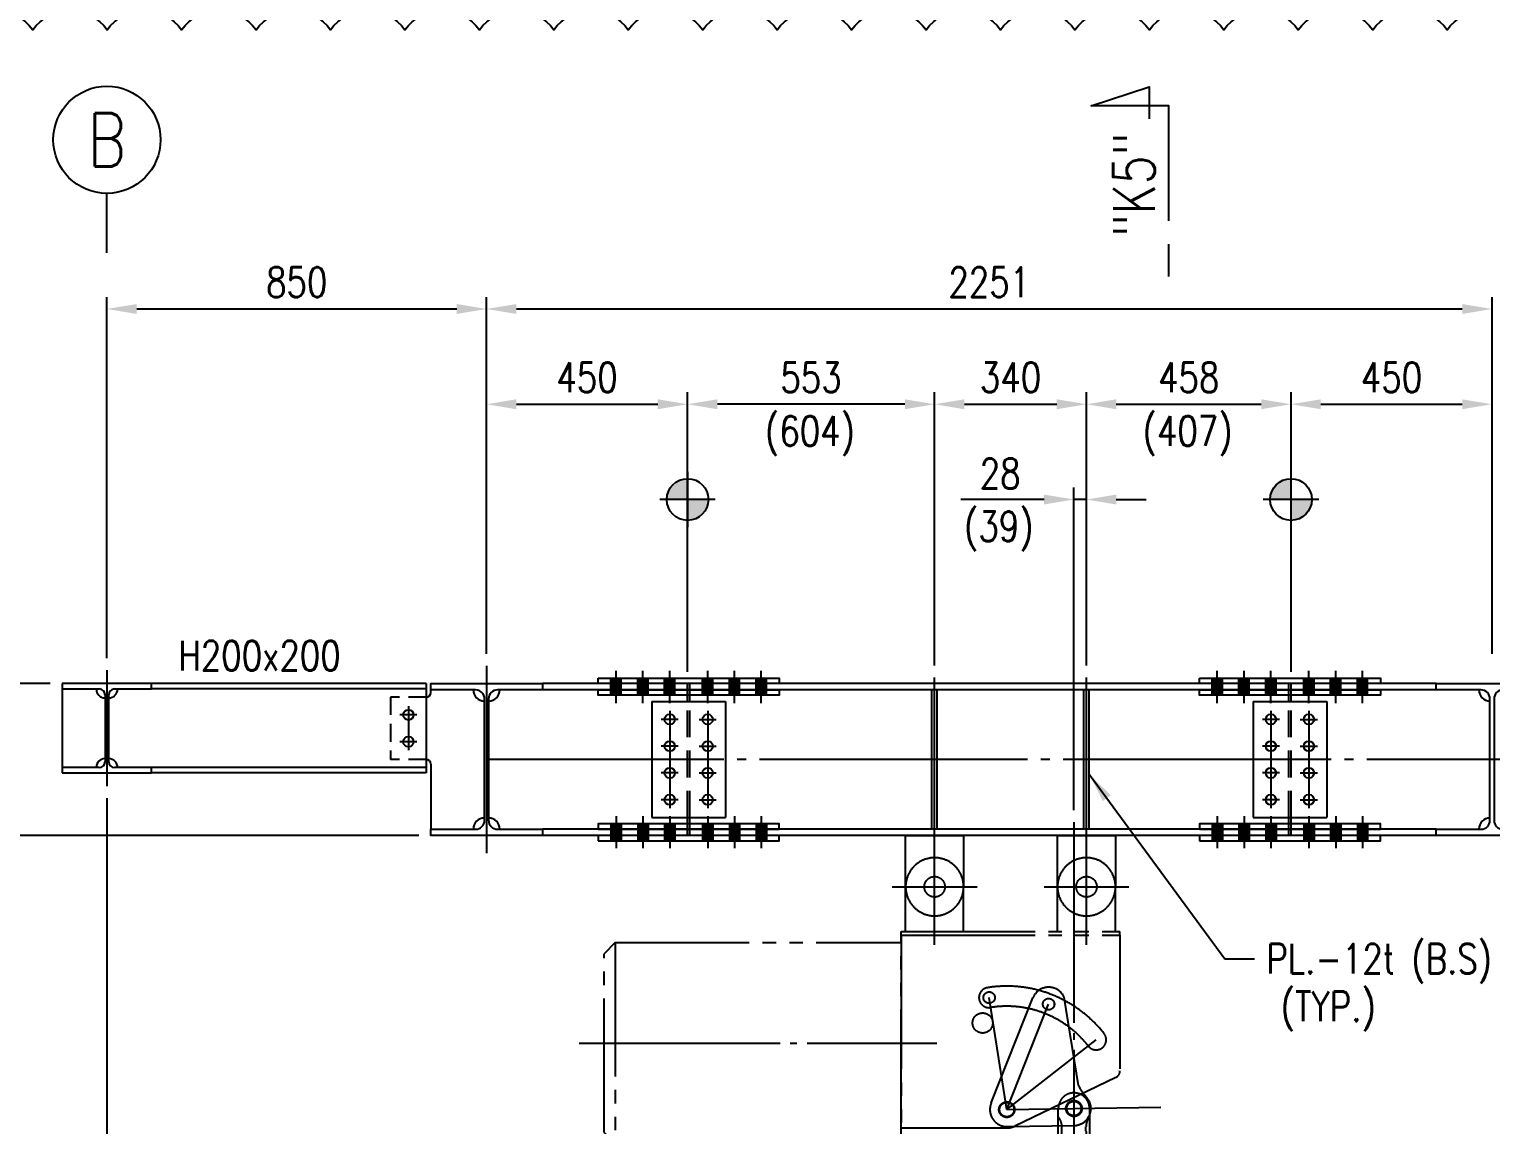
# Model space of a CAD drawing. Header units: millimetres. Extents: x 0 to 232280, y -26939 to 23794.
# Drawn here: x 58654 to 63562, y -16368 to -12688 of the extents above; entities that cross this region are included whole.
import ezdxf
from ezdxf.enums import TextEntityAlignment as Align

# ---------------------------------------------------------------- set-up
doc = ezdxf.new("R2010")
doc.units = ezdxf.units.MM
doc.header["$LTSCALE"] = 30
for name, pattern in [('HIDDEN', [9.525, 6.35, -3.175]), ('JNK-CENTER', [34, 30, -1.5, 1, -1.5]), ('JNK-HIDDEN', [3, 2, -1]), ('JNK-PHANTOM', [15, 10, -1, 1, -1, 1, -1])]:
    doc.linetypes.add(name, pattern=pattern)
for name, color, linetype in [('CEN-R', 1, 'JNK-CENTER'), ('CON-C', 4, 'Continuous'), ('CON-G', 3, 'Continuous'), ('CON-W', 7, 'Continuous'), ('CON-Y', 2, 'Continuous'), ('Dim-W', 7, 'Continuous'), ('HID-Y', 2, 'JNK-HIDDEN'), ('PHA-M', 6, 'JNK-PHANTOM'), ('rev-1', 2, 'Continuous'), ('STL-OBJT', 7, 'Continuous')]:
    doc.layers.add(name, color=color, linetype=linetype)
doc.styles.add('SIMPLEX', font='simplex.shx', dxfattribs={"width": 0.8})
doc.dimstyles.new('DIM40x1.5', dxfattribs={"dimscale": 40, "dimtxt": 2.5, "dimasz": 2.5, "dimexe": 1, "dimexo": 1, "dimgap": 1, "dimtad": 1, "dimdec": 0, "dimlfac": 0.666667, "dimdsep": 46, "dimtxsty": 'SIMPLEX', "dimcen": 2.5, "dimclrd": 7, "dimclre": 7, "dimclrt": 2, "dimadec": 0, "dimazin": 2, "dimtfac": 1, "dimtdec": 0, "dimtmove": 2, "dimatfit": 2, "dimfxl": 1, "dimtfill": 1, "dimtolj": 1, "dimtzin": 0, "dimarcsym": 1})

# ---------------------------------------------------------------- blocks, each defined once
blk = doc.blocks.new('SECMARK2')
at = {"layer": 'CON-C'}
blk.add_line((0, 0), (-2.72, 0), dxfattribs=at)
blk.add_lwpolyline([(-4.67, 0), (-14.32, 0), (-14.32, 6.51), (-15.93, 1.64), (-13.23, 1.64)], dxfattribs=at)
at = {"layer": 'CON-C', "style": 'SIMPLEX', "width": 0.8}
blk.add_attdef('TAG', (-12.98, 1.18), '', height=3.5, dxfattribs=at)
blk = doc.blocks.new('340X250 S')
at = {"layer": 'CON-W'}
h = blk.add_hatch(color=256, dxfattribs=at)
h.paths.add_polyline_path([(382948.4, -27473.5), (382948.4, -27461.5), (382936.9, -27461.5), (382936.9, -27473.5)])
h.paths.add_polyline_path([(382959.9, -27473.5), (382959.9, -27461.5), (382948.4, -27461.5), (382948.4, -27473.5)])
h.paths.add_polyline_path([(382959.9, -27473.5), (382948.4, -27473.5), (382948.4, -27487.5), (382959.9, -27487.5)])
h.paths.add_polyline_path([(382948.4, -27473.5), (382936.9, -27473.5), (382936.9, -27487.5), (382948.4, -27487.5)])
h.paths.add_polyline_path([(382948.4, -27487.5), (382936.9, -27487.5), (382936.9, -27499.5), (382948.4, -27499.5)])
h.paths.add_polyline_path([(382959.9, -27487.5), (382948.4, -27487.5), (382948.4, -27499.5), (382959.9, -27499.5)])
h = blk.add_hatch(color=256, dxfattribs=at)
h.paths.add_polyline_path([(383008.4, -27473.5), (383008.4, -27461.5), (382996.9, -27461.5), (382996.9, -27473.5)])
h.paths.add_polyline_path([(383019.9, -27473.5), (383019.9, -27461.5), (383008.4, -27461.5), (383008.4, -27473.5)])
h.paths.add_polyline_path([(383019.9, -27473.5), (383008.4, -27473.5), (383008.4, -27487.5), (383019.9, -27487.5)])
h.paths.add_polyline_path([(383008.4, -27473.5), (382996.9, -27473.5), (382996.9, -27487.5), (383008.4, -27487.5)])
h.paths.add_polyline_path([(383008.4, -27487.5), (382996.9, -27487.5), (382996.9, -27499.5), (383008.4, -27499.5)])
h.paths.add_polyline_path([(383019.9, -27487.5), (383008.4, -27487.5), (383008.4, -27499.5), (383019.9, -27499.5)])
h = blk.add_hatch(color=256, dxfattribs=at)
h.paths.add_polyline_path([(383068.4, -27473.5), (383068.4, -27461.5), (383056.9, -27461.5), (383056.9, -27473.5)])
h.paths.add_polyline_path([(383079.9, -27473.5), (383079.9, -27461.5), (383068.4, -27461.5), (383068.4, -27473.5)])
h.paths.add_polyline_path([(383079.9, -27473.5), (383068.4, -27473.5), (383068.4, -27487.5), (383079.9, -27487.5)])
h.paths.add_polyline_path([(383068.4, -27473.5), (383056.9, -27473.5), (383056.9, -27487.5), (383068.4, -27487.5)])
h.paths.add_polyline_path([(383068.4, -27487.5), (383056.9, -27487.5), (383056.9, -27499.5), (383068.4, -27499.5)])
h.paths.add_polyline_path([(383079.9, -27487.5), (383068.4, -27487.5), (383068.4, -27499.5), (383079.9, -27499.5)])
h = blk.add_hatch(color=256, dxfattribs=at)
h.paths.add_polyline_path([(383153.4, -27473.5), (383153.4, -27461.5), (383141.9, -27461.5), (383141.9, -27473.5)])
h.paths.add_polyline_path([(383164.9, -27473.5), (383164.9, -27461.5), (383153.4, -27461.5), (383153.4, -27473.5)])
h.paths.add_polyline_path([(383164.9, -27473.5), (383153.4, -27473.5), (383153.4, -27487.5), (383164.9, -27487.5)])
h.paths.add_polyline_path([(383153.4, -27473.5), (383141.9, -27473.5), (383141.9, -27487.5), (383153.4, -27487.5)])
h.paths.add_polyline_path([(383153.4, -27487.5), (383141.9, -27487.5), (383141.9, -27499.5), (383153.4, -27499.5)])
h.paths.add_polyline_path([(383164.9, -27487.5), (383153.4, -27487.5), (383153.4, -27499.5), (383164.9, -27499.5)])
h = blk.add_hatch(color=256, dxfattribs=at)
h.paths.add_polyline_path([(383213.4, -27473.5), (383213.4, -27461.5), (383201.9, -27461.5), (383201.9, -27473.5)])
h.paths.add_polyline_path([(383224.9, -27473.5), (383224.9, -27461.5), (383213.4, -27461.5), (383213.4, -27473.5)])
h.paths.add_polyline_path([(383224.9, -27473.5), (383213.4, -27473.5), (383213.4, -27487.5), (383224.9, -27487.5)])
h.paths.add_polyline_path([(383213.4, -27473.5), (383201.9, -27473.5), (383201.9, -27487.5), (383213.4, -27487.5)])
h.paths.add_polyline_path([(383213.4, -27487.5), (383201.9, -27487.5), (383201.9, -27499.5), (383213.4, -27499.5)])
h.paths.add_polyline_path([(383224.9, -27487.5), (383213.4, -27487.5), (383213.4, -27499.5), (383224.9, -27499.5)])
h = blk.add_hatch(color=256, dxfattribs=at)
h.paths.add_polyline_path([(383273.4, -27473.5), (383273.4, -27461.5), (383261.9, -27461.5), (383261.9, -27473.5)])
h.paths.add_polyline_path([(383284.9, -27473.5), (383284.9, -27461.5), (383273.4, -27461.5), (383273.4, -27473.5)])
h.paths.add_polyline_path([(383284.9, -27473.5), (383273.4, -27473.5), (383273.4, -27487.5), (383284.9, -27487.5)])
h.paths.add_polyline_path([(383273.4, -27473.5), (383261.9, -27473.5), (383261.9, -27487.5), (383273.4, -27487.5)])
h.paths.add_polyline_path([(383273.4, -27487.5), (383261.9, -27487.5), (383261.9, -27499.5), (383273.4, -27499.5)])
h.paths.add_polyline_path([(383284.9, -27487.5), (383273.4, -27487.5), (383273.4, -27499.5), (383284.9, -27499.5)])
h = blk.add_hatch(color=256, dxfattribs=at)
h.paths.add_polyline_path([(382948.4, -27813.5), (382948.4, -27825.5), (382936.9, -27825.5), (382936.9, -27813.5)])
h.paths.add_polyline_path([(382959.9, -27813.5), (382959.9, -27825.5), (382948.4, -27825.5), (382948.4, -27813.5)])
h.paths.add_polyline_path([(382959.9, -27813.5), (382948.4, -27813.5), (382948.4, -27799.5), (382959.9, -27799.5)])
h.paths.add_polyline_path([(382948.4, -27813.5), (382936.9, -27813.5), (382936.9, -27799.5), (382948.4, -27799.5)])
h.paths.add_polyline_path([(382948.4, -27799.5), (382936.9, -27799.5), (382936.9, -27787.5), (382948.4, -27787.5)])
h.paths.add_polyline_path([(382959.9, -27799.5), (382948.4, -27799.5), (382948.4, -27787.5), (382959.9, -27787.5)])
h = blk.add_hatch(color=256, dxfattribs=at)
h.paths.add_polyline_path([(383008.4, -27813.5), (383008.4, -27825.5), (382996.9, -27825.5), (382996.9, -27813.5)])
h.paths.add_polyline_path([(383019.9, -27813.5), (383019.9, -27825.5), (383008.4, -27825.5), (383008.4, -27813.5)])
h.paths.add_polyline_path([(383019.9, -27813.5), (383008.4, -27813.5), (383008.4, -27799.5), (383019.9, -27799.5)])
h.paths.add_polyline_path([(383008.4, -27813.5), (382996.9, -27813.5), (382996.9, -27799.5), (383008.4, -27799.5)])
h.paths.add_polyline_path([(383008.4, -27799.5), (382996.9, -27799.5), (382996.9, -27787.5), (383008.4, -27787.5)])
h.paths.add_polyline_path([(383019.9, -27799.5), (383008.4, -27799.5), (383008.4, -27787.5), (383019.9, -27787.5)])
h = blk.add_hatch(color=256, dxfattribs=at)
h.paths.add_polyline_path([(383068.4, -27813.5), (383068.4, -27825.5), (383056.9, -27825.5), (383056.9, -27813.5)])
h.paths.add_polyline_path([(383079.9, -27813.5), (383079.9, -27825.5), (383068.4, -27825.5), (383068.4, -27813.5)])
h.paths.add_polyline_path([(383079.9, -27813.5), (383068.4, -27813.5), (383068.4, -27799.5), (383079.9, -27799.5)])
h.paths.add_polyline_path([(383068.4, -27813.5), (383056.9, -27813.5), (383056.9, -27799.5), (383068.4, -27799.5)])
h.paths.add_polyline_path([(383068.4, -27799.5), (383056.9, -27799.5), (383056.9, -27787.5), (383068.4, -27787.5)])
h.paths.add_polyline_path([(383079.9, -27799.5), (383068.4, -27799.5), (383068.4, -27787.5), (383079.9, -27787.5)])
h = blk.add_hatch(color=256, dxfattribs=at)
h.paths.add_polyline_path([(383153.4, -27813.5), (383153.4, -27825.5), (383141.9, -27825.5), (383141.9, -27813.5)])
h.paths.add_polyline_path([(383164.9, -27813.5), (383164.9, -27825.5), (383153.4, -27825.5), (383153.4, -27813.5)])
h.paths.add_polyline_path([(383164.9, -27813.5), (383153.4, -27813.5), (383153.4, -27799.5), (383164.9, -27799.5)])
h.paths.add_polyline_path([(383153.4, -27813.5), (383141.9, -27813.5), (383141.9, -27799.5), (383153.4, -27799.5)])
h.paths.add_polyline_path([(383153.4, -27799.5), (383141.9, -27799.5), (383141.9, -27787.5), (383153.4, -27787.5)])
h.paths.add_polyline_path([(383164.9, -27799.5), (383153.4, -27799.5), (383153.4, -27787.5), (383164.9, -27787.5)])
h = blk.add_hatch(color=256, dxfattribs=at)
h.paths.add_polyline_path([(383213.4, -27813.5), (383213.4, -27825.5), (383201.9, -27825.5), (383201.9, -27813.5)])
h.paths.add_polyline_path([(383224.9, -27813.5), (383224.9, -27825.5), (383213.4, -27825.5), (383213.4, -27813.5)])
h.paths.add_polyline_path([(383224.9, -27813.5), (383213.4, -27813.5), (383213.4, -27799.5), (383224.9, -27799.5)])
h.paths.add_polyline_path([(383213.4, -27813.5), (383201.9, -27813.5), (383201.9, -27799.5), (383213.4, -27799.5)])
h.paths.add_polyline_path([(383213.4, -27799.5), (383201.9, -27799.5), (383201.9, -27787.5), (383213.4, -27787.5)])
h.paths.add_polyline_path([(383224.9, -27799.5), (383213.4, -27799.5), (383213.4, -27787.5), (383224.9, -27787.5)])
h = blk.add_hatch(color=256, dxfattribs=at)
h.paths.add_polyline_path([(383273.4, -27813.5), (383273.4, -27825.5), (383261.9, -27825.5), (383261.9, -27813.5)])
h.paths.add_polyline_path([(383284.9, -27813.5), (383284.9, -27825.5), (383273.4, -27825.5), (383273.4, -27813.5)])
h.paths.add_polyline_path([(383284.9, -27813.5), (383273.4, -27813.5), (383273.4, -27799.5), (383284.9, -27799.5)])
h.paths.add_polyline_path([(383273.4, -27813.5), (383261.9, -27813.5), (383261.9, -27799.5), (383273.4, -27799.5)])
h.paths.add_polyline_path([(383273.4, -27799.5), (383261.9, -27799.5), (383261.9, -27787.5), (383273.4, -27787.5)])
h.paths.add_polyline_path([(383284.9, -27799.5), (383273.4, -27799.5), (383273.4, -27787.5), (383284.9, -27787.5)])
at = {"layer": 'CEN-R'}
for p, q in [((382948.4, -27517), (382948.4, -27445.2)), ((383008.4, -27517), (383008.4, -27445.2)), ((383068.4, -27517), (383068.4, -27445.2)), ((383153.4, -27517), (383153.4, -27445.2)), ((383213.4, -27517), (383213.4, -27445.2)), ((383273.4, -27517), (383273.4, -27445.2)), ((383068.4, -27534.3), (383068.4, -27752.7)), ((383153.4, -27534.3), (383153.4, -27752.7)), ((383087.5, -27553.5), (383049.2, -27553.5)), ((383087.5, -27553.5), (383049.2, -27553.5)), ((383134.2, -27553.5), (383172.5, -27553.5)), ((383134.2, -27553.5), (383172.5, -27553.5)), ((383087.5, -27613.5), (383049.2, -27613.5)), ((383134.2, -27613.5), (383172.5, -27613.5)), ((383087.5, -27673.5), (383049.2, -27673.5)), ((383134.2, -27673.5), (383172.5, -27673.5)), ((383068.4, -27714.3), (383068.4, -27752.7)), ((383153.4, -27714.3), (383153.4, -27752.7)), ((383087.5, -27733.5), (383049.2, -27733.5)), ((383087.5, -27733.5), (383049.2, -27733.5)), ((383134.2, -27733.5), (383172.5, -27733.5)), ((383134.2, -27733.5), (383172.5, -27733.5)), ((382948.4, -27770), (382948.4, -27841.8)), ((383008.4, -27770), (383008.4, -27841.8)), ((383068.4, -27770), (383068.4, -27841.8)), ((383153.4, -27770), (383153.4, -27841.8)), ((383213.4, -27770), (383213.4, -27841.8)), ((383273.4, -27770), (383273.4, -27841.8))]:
    blk.add_line(p, q, dxfattribs=at)
at = {"layer": 'CON-G'}
for p, q in [((383028.4, -27513.5), (383193.4, -27513.5)), ((383028.4, -27513.5), (383028.4, -27773.5)), ((383108.4, -27513.5), (383108.4, -27499.5)), ((383113.4, -27513.5), (383113.4, -27499.5)), ((383193.4, -27513.5), (383193.4, -27773.5)), ((383028.4, -27773.5), (383193.4, -27773.5)), ((383108.4, -27787.5), (383108.4, -27773.5)), ((383113.4, -27787.5), (383113.4, -27773.5))]:
    blk.add_line(p, q, dxfattribs=at)
for points in [[(382908.4, -27461.5), (383313.4, -27461.5), (383313.4, -27473.5), (382908.4, -27473.5)], [(382908.4, -27487.5), (383313.4, -27487.5), (383313.4, -27499.5), (382908.4, -27499.5)], [(382908.4, -27799.5), (383313.4, -27799.5), (383313.4, -27787.5), (382908.4, -27787.5)], [(382908.4, -27825.5), (383313.4, -27825.5), (383313.4, -27813.5), (382908.4, -27813.5)]]:
    blk.add_lwpolyline(points, close=True, dxfattribs=at)
for centre in [(383068.4, -27553.5), (383153.4, -27553.5), (383068.4, -27613.5), (383153.4, -27613.5), (383068.4, -27673.5), (383153.4, -27673.5), (383068.4, -27733.5), (383153.4, -27733.5)]:
    blk.add_circle(centre, 11.5, dxfattribs=at)
at = {"layer": 'HID-Y'}
for p, q in [((382936.9, -27499.5), (382936.9, -27461.5)), ((382959.9, -27499.5), (382959.9, -27461.5)), ((382996.9, -27499.5), (382996.9, -27461.5)), ((383019.9, -27499.5), (383019.9, -27461.5)), ((383056.9, -27499.5), (383056.9, -27461.5)), ((383079.9, -27499.5), (383079.9, -27461.5)), ((383108.4, -27499.5), (383108.4, -27473.5)), ((383113.4, -27499.5), (383113.4, -27473.5)), ((383141.9, -27499.5), (383141.9, -27461.5)), ((383164.9, -27499.5), (383164.9, -27461.5)), ((383201.9, -27499.5), (383201.9, -27461.5)), ((383224.9, -27499.5), (383224.9, -27461.5)), ((383261.9, -27499.5), (383261.9, -27461.5)), ((383284.9, -27499.5), (383284.9, -27461.5)), ((383108.4, -27773.5), (383108.4, -27513.5)), ((383113.4, -27773.5), (383113.4, -27513.5)), ((382936.9, -27787.5), (382936.9, -27825.5)), ((382959.9, -27787.5), (382959.9, -27825.5)), ((382996.9, -27787.5), (382996.9, -27825.5)), ((383019.9, -27787.5), (383019.9, -27825.5)), ((383056.9, -27787.5), (383056.9, -27825.5)), ((383079.9, -27787.5), (383079.9, -27825.5)), ((383108.4, -27813.5), (383108.4, -27787.5)), ((383113.4, -27813.5), (383113.4, -27787.5)), ((383141.9, -27787.5), (383141.9, -27825.5)), ((383164.9, -27787.5), (383164.9, -27825.5)), ((383201.9, -27787.5), (383201.9, -27825.5)), ((383224.9, -27787.5), (383224.9, -27825.5)), ((383261.9, -27787.5), (383261.9, -27825.5)), ((383284.9, -27787.5), (383284.9, -27825.5))]:
    blk.add_line(p, q, dxfattribs=at)
blk = doc.blocks.new('A$C111314A5')
at = {"layer": 'CEN-R'}
blk.add_line((100, 260), (100, 0), dxfattribs=at)
at = {"layer": 'CON-G'}
for p, q in [((200, 230), (0, 230)), ((0, 230), (0, 218)), ((200, 218), (200, 230)), ((0, 218), (83, 218)), ((96, 205), (96, 55)), ((104, 55), (104, 205)), ((117, 218), (200, 218)), ((83, 42), (0, 42)), ((0, 42), (0, 30)), ((200, 42), (117, 42)), ((200, 30), (200, 42)), ((0, 30), (200, 30))]:
    blk.add_line(p, q, dxfattribs=at)
for centre, start, end in [((83, 205), 0, 90), ((117, 205), 90, 180), ((83, 55), 270, 0), ((117, 55), 180, 270)]:
    blk.add_arc(centre, 13, start, end, dxfattribs=at)
blk = doc.blocks.new('*D2791')
at = {"layer": 'DEFPOINTS', "color": 0, "transparency": 16777216}
for p in [(58914.6, -15230.9), (62094.6, -17918), (62094.6, -17932.8)]:
    blk.add_point(p, dxfattribs=at)
at = {"layer": 'Dim-W', "color": 7, "lineweight": -2, "transparency": 16777216}
for p, q in [((58914.6, -15270.9), (58914.6, -17958)), ((62094.6, -17892.8), (62094.6, -17878)), ((59014.6, -17918), (61994.6, -17918))]:
    blk.add_line(p, q, dxfattribs=at)
at = {"layer": 'Dim-W', "color": 7, "transparency": 16777216}
for points in [[(59014.6, -17901.3), (59014.6, -17934.7), (58914.6, -17918)], [(61994.6, -17901.3), (61994.6, -17934.7), (62094.6, -17918)]]:
    blk.add_solid(points, dxfattribs=at)
at = {"layer": 'Dim-W', "color": 2, "transparency": 16777216, "insert": (60504.6, -17828), "char_height": 100, "attachment_point": 5, "style": 'SIMPLEX', "bg_fill": 3, "box_fill_scale": 1.1, "bg_fill_color": 256, "bg_fill_true_color": 13158600, "bg_fill_transparency": 0}
blk.add_mtext('\\A1;2120', dxfattribs=at)
blk = doc.blocks.new('*D2792')
at = {"layer": 'DEFPOINTS', "color": 0, "transparency": 16777216}
for p in [(65066.1, -15545.9), (62094.6, -17918), (65066.1, -17918)]:
    blk.add_point(p, dxfattribs=at)
at = {"layer": 'Dim-W', "color": 7, "lineweight": -2, "transparency": 16777216}
for p, q in [((65066.1, -15585.9), (65066.1, -17958)), ((62194.6, -17918), (64966.1, -17918))]:
    blk.add_line(p, q, dxfattribs=at)
at = {"layer": 'Dim-W', "color": 7, "transparency": 16777216}
for points in [[(62194.6, -17901.3), (62194.6, -17934.7), (62094.6, -17918)], [(64966.1, -17901.3), (64966.1, -17934.7), (65066.1, -17918)]]:
    blk.add_solid(points, dxfattribs=at)
at = {"layer": 'Dim-W', "color": 2, "transparency": 16777216, "insert": (63580.3, -17828), "char_height": 100, "attachment_point": 5, "style": 'SIMPLEX', "bg_fill": 3, "box_fill_scale": 1.1, "bg_fill_color": 256, "bg_fill_true_color": 13158600, "bg_fill_transparency": 0}
blk.add_mtext('\\A1;1981', dxfattribs=at)
blk = doc.blocks.new('*D2795')
at = {"layer": 'DEFPOINTS', "color": 0, "transparency": 16777216}
for p in [(60864.6, -13947.5), (60189.6, -14825.9), (60864.6, -14885.9)]:
    blk.add_point(p, dxfattribs=at)
at = {"layer": 'Dim-W', "color": 7, "lineweight": -2, "transparency": 16777216}
for p, q in [((60189.6, -14785.9), (60189.6, -13907.5)), ((60864.6, -14845.9), (60864.6, -13907.5)), ((60289.6, -13947.5), (60764.6, -13947.5))]:
    blk.add_line(p, q, dxfattribs=at)
at = {"layer": 'Dim-W', "color": 7, "transparency": 16777216}
for points in [[(60289.6, -13930.9), (60289.6, -13964.2), (60189.6, -13947.5)], [(60764.6, -13930.9), (60764.6, -13964.2), (60864.6, -13947.5)]]:
    blk.add_solid(points, dxfattribs=at)
at = {"layer": 'Dim-W', "color": 2, "transparency": 16777216, "insert": (60527.1, -13857.5), "char_height": 100, "attachment_point": 5, "style": 'SIMPLEX', "bg_fill": 3, "box_fill_scale": 1.1, "bg_fill_color": 256, "bg_fill_true_color": 13158600, "bg_fill_transparency": 0}
blk.add_mtext('\\A1;450', dxfattribs=at)
blk = doc.blocks.new('*D2796')
at = {"layer": 'DEFPOINTS', "color": 0, "transparency": 16777216}
for p in [(62891.1, -13947.5), (63566.1, -13947.5), (63566.1, -14825.9)]:
    blk.add_point(p, dxfattribs=at)
at = {"layer": 'Dim-W', "color": 7, "lineweight": -2, "transparency": 16777216}
for p, q in [((63566.1, -14785.9), (63566.1, -13907.5)), ((62991.1, -13947.5), (63466.1, -13947.5))]:
    blk.add_line(p, q, dxfattribs=at)
at = {"layer": 'Dim-W', "color": 7, "transparency": 16777216}
for points in [[(62991.1, -13930.9), (62991.1, -13964.2), (62891.1, -13947.5)], [(63466.1, -13930.9), (63466.1, -13964.2), (63566.1, -13947.5)]]:
    blk.add_solid(points, dxfattribs=at)
at = {"layer": 'Dim-W', "color": 2, "transparency": 16777216, "insert": (63228.6, -13857.5), "char_height": 100, "attachment_point": 5, "style": 'SIMPLEX', "bg_fill": 3, "box_fill_scale": 1.1, "bg_fill_color": 256, "bg_fill_true_color": 13158600, "bg_fill_transparency": 0}
blk.add_mtext('\\A1;450', dxfattribs=at)
blk = doc.blocks.new('*D2798')
at = {"layer": 'DEFPOINTS', "color": 0, "transparency": 16777216}
for p in [(63566.1, -13627.5), (60189.6, -14825.9), (63566.1, -14825.9)]:
    blk.add_point(p, dxfattribs=at)
at = {"layer": 'Dim-W', "color": 7, "lineweight": -2, "transparency": 16777216}
for p, q in [((60189.6, -14785.9), (60189.6, -13587.5)), ((63566.1, -14785.9), (63566.1, -13587.5)), ((60289.6, -13627.5), (63466.1, -13627.5))]:
    blk.add_line(p, q, dxfattribs=at)
at = {"layer": 'Dim-W', "color": 7, "transparency": 16777216}
for points in [[(60289.6, -13610.9), (60289.6, -13644.2), (60189.6, -13627.5)], [(63466.1, -13610.9), (63466.1, -13644.2), (63566.1, -13627.5)]]:
    blk.add_solid(points, dxfattribs=at)
at = {"layer": 'Dim-W', "color": 2, "transparency": 16777216, "insert": (61877.8, -13537.5), "char_height": 100, "attachment_point": 5, "style": 'SIMPLEX', "bg_fill": 3, "box_fill_scale": 1.1, "bg_fill_color": 256, "bg_fill_true_color": 13158600, "bg_fill_transparency": 0}
blk.add_mtext('\\A1;2251', dxfattribs=at)
blk = doc.blocks.new('*D2803')
at = {"layer": 'DEFPOINTS', "color": 0, "transparency": 16777216}
for p in [(60189.6, -13627.5), (58914.6, -14840.9), (60189.6, -14825.9)]:
    blk.add_point(p, dxfattribs=at)
at = {"layer": 'Dim-W', "color": 7, "lineweight": -2, "transparency": 16777216}
for p, q in [((58914.6, -14800.9), (58914.6, -13587.5)), ((60189.6, -14785.9), (60189.6, -13587.5)), ((59014.6, -13627.5), (60089.6, -13627.5))]:
    blk.add_line(p, q, dxfattribs=at)
at = {"layer": 'Dim-W', "color": 7, "transparency": 16777216}
for points in [[(59014.6, -13610.9), (59014.6, -13644.2), (58914.6, -13627.5)], [(60089.6, -13610.9), (60089.6, -13644.2), (60189.6, -13627.5)]]:
    blk.add_solid(points, dxfattribs=at)
at = {"layer": 'Dim-W', "color": 2, "transparency": 16777216, "insert": (59552.1, -13537.5), "char_height": 100, "attachment_point": 5, "style": 'SIMPLEX', "bg_fill": 3, "box_fill_scale": 1.1, "bg_fill_color": 256, "bg_fill_true_color": 13158600, "bg_fill_transparency": 0}
blk.add_mtext('\\A1;850', dxfattribs=at)
blk = doc.blocks.new('col-line')
at = {"layer": 'CON-Y'}
blk.add_line((0, 3), (0, 8), dxfattribs=at)
blk.add_circle((0, 12.5), 4.5, dxfattribs=at)
at = {"layer": 'CON-C', "style": 'SIMPLEX', "width": 0.8}
blk.add_attdef('1', text='', height=4.5, dxfattribs=at).set_placement((0, 12.5), align=Align.MIDDLE_CENTER)
blk = doc.blocks.new('FS-MARK')
h = blk.add_hatch(color=256)
edge = h.paths.add_edge_path()
edge.add_arc((0, 0), 1.75, 90, 180)
edge.add_line((-1.75, 0), (0, 0))
edge.add_line((0, 0), (0, 1.75))
h = blk.add_hatch(color=256)
edge = h.paths.add_edge_path()
edge.add_line((0, 0), (0, -1.75))
edge.add_arc((0, 0), 1.75, 270, 360)
edge.add_line((1.75, 0), (0, 0))
for p, q in [((0, 2.33), (0, -2.33)), ((2.33, 0), (-2.33, 0))]:
    blk.add_line(p, q)
blk.add_circle((0, 0), 1.75)
at = {"layer": 'CON-Y', "style": 'SIMPLEX', "width": 0.8}
blk.add_attdef('F.S.', (3.19, 1), '', height=2.5, dxfattribs=at)
blk = doc.blocks.new('*D2805')
at = {"layer": 'DEFPOINTS', "color": 0, "transparency": 16777216}
for p in [(58764.6, -14885.9), (58377, -15395.9), (60002.1, -15395.9)]:
    blk.add_point(p, dxfattribs=at)
at = {"layer": 'Dim-W', "color": 7, "lineweight": -2, "transparency": 16777216}
for p, q in [((58724.6, -14885.9), (58337, -14885.9)), ((58377, -14985.9), (58377, -15295.9)), ((59962.1, -15395.9), (58337, -15395.9))]:
    blk.add_line(p, q, dxfattribs=at)
at = {"layer": 'Dim-W', "color": 7, "transparency": 16777216}
for points in [[(58360.4, -14985.9), (58393.7, -14985.9), (58377, -14885.9)], [(58360.4, -15295.9), (58393.7, -15295.9), (58377, -15395.9)]]:
    blk.add_solid(points, dxfattribs=at)
at = {"layer": 'Dim-W', "color": 2, "transparency": 16777216, "insert": (58287, -15140.9), "char_height": 100, "attachment_point": 5, "rotation": 90, "style": 'SIMPLEX', "bg_fill": 3, "box_fill_scale": 1.1, "bg_fill_color": 256, "bg_fill_true_color": 13158600, "bg_fill_transparency": 0}
blk.add_mtext('\\A1;340', dxfattribs=at)
blk = doc.blocks.new('A$C2E17762D')
at = {"layer": 'CEN-R'}
for p, q in [((795.7, 962.6), (795.7, 1237.6)), ((1135.7, 962.6), (1135.7, 1237.6)), ((700.7, 1092.6), (890.7, 1092.6)), ((1040.7, 1092.6), (1230.7, 1092.6)), ((957.4, 593.7), (917.9, 844.5)), ((957.6, 593.7), (1051, 829.8)), ((957.4, 593.6), (1157.7, 749.6)), ((957.4, 593.6), (1302.5, 599.3))]:
    blk.add_line(p, q, dxfattribs=at)
at = {"layer": 'CEN-R', "ltscale": 0.5}
for p, q in [((1107.6, 1237.6), (1107.6, 0)), ((0, 742.1), (800.3, 742.1))]:
    blk.add_line(p, q, dxfattribs=at)
at = {"layer": 'PHA-M'}
for p, q in [((730.7, 992.6), (730.7, 1092.6)), ((860.7, 992.6), (860.7, 1092.6)), ((1070.7, 992.6), (1070.7, 1092.6)), ((1200.7, 992.6), (1200.7, 1092.6)), ((720.7, 992.6), (1210.7, 992.6)), ((720.7, 984.6), (720.7, 992.6)), ((720.7, 984.6), (720.7, 992.6)), ((720.7, 517.6), (720.7, 991.6)), ((720.7, 984.6), (1210.7, 984.6)), ((720.7, 984.6), (1210.7, 984.6)), ((720.7, 984.6), (720.7, 552.6)), ((720.7, 979.6), (720.7, 982.6)), ((1210.7, 984.6), (1210.7, 992.6)), ((1210.7, 984.6), (1210.7, 680.3)), ((80.7, 967.6), (55.7, 942.6)), ((80.7, 967.6), (720.7, 967.6)), ((80.7, 967.6), (80.7, 517.6)), ((55.7, 542.6), (55.7, 942.6)), ((720.7, 897.2), (720.7, 888.7)), ((922.5, 608.6), (1015.6, 843.7)), ((1117.8, 647.9), (1085.6, 845.2)), ((1201.7, 665.9), (975, 556.6)), ((1072.6, 382.8), (1072.6, 596.1)), ((1142.6, 596.1), (1142.6, 382.8)), ((958, 555.6), (1108.2, 558.1)), ((55.7, 542.6), (80.7, 517.6)), ((720.7, 552.6), (957.2, 552.6)), ((1080.6, 545.3), (1080.6, 554.8)), ((1134.6, 545.3), (1134.6, 554.8)), ((80.7, 517.6), (720.7, 517.6)), ((1072.6, 510.4), (1101.2, 510.4)), ((1102.8, 508.8), (1102.8, 328.1)), ((1112.3, 508.8), (1112.3, 328.1)), ((1113.9, 510.4), (1142.6, 510.4)), ((1044.1, 385.1), (1044.1, 401.1)), ((1171.1, 401.1), (1044.1, 401.1)), ((1062.1, 385.1), (1062.1, 401.1)), ((1152.1, 414.1), (1063, 414.1)), ((1063, 414.1), (1063, 401.1)), ((1063, 401.1), (1063, 385.1)), ((1068.5, 414.1), (1068.5, 294.1)), ((1107.6, 379.4), (1107.6, 407.9)), ((1146.6, 414.1), (1146.6, 294.1)), ((1152.1, 414.1), (1152.1, 401.1)), ((1152.1, 401.1), (1152.1, 385.1)), ((1153.1, 385.1), (1153.1, 401.1)), ((1171.1, 385.1), (1171.1, 401.1)), ((1031.4, 382.1), (1031.4, 372.4)), ((1034.4, 385.1), (1051, 385.1)), ((1034.4, 369.4), (1037.7, 369.4)), ((1102.8, 369.4), (1037.7, 369.4)), ((1171.1, 385.1), (1044.1, 385.1)), ((1044.1, 363), (1044.1, 343.9)), ((1102.8, 379.6), (1051, 385.1)), ((1059.6, 384.2), (1053.7, 328.1)), ((1063, 385.1), (1063, 302.1)), ((1112.3, 379.6), (1164.1, 385.1)), ((1177.4, 369.4), (1112.3, 369.4)), ((1152.1, 385.1), (1152.1, 302.1)), ((1155.5, 384.2), (1161.4, 328.1)), ((1155.5, 384.2), (1155.5, 381.6)), ((1164.1, 385.1), (1180.8, 385.1)), ((1171.1, 363), (1171.1, 343.9)), ((1177.4, 369.4), (1180.8, 369.4)), ((1183.8, 372.4), (1183.8, 382.1)), ((1031.4, 334.6), (1031.4, 331.1)), ((1034.4, 337.6), (1037.7, 337.6)), ((1034.4, 328.1), (1180.8, 328.1)), ((1037.7, 337.6), (1102.8, 337.6)), ((1112.3, 337.6), (1177.4, 337.6)), ((1177.4, 337.6), (1180.8, 337.6)), ((1183.8, 331.1), (1183.8, 334.6)), ((1152.1, 302.1), (1063, 302.1)), ((1067.6, 294.1), (1063, 302.1)), ((1063.6, 301.1), (1107.6, 301.1)), ((1064.1, 300.2), (1107.6, 300.2)), ((1064.7, 299.2), (1107.6, 299.2)), ((1065.3, 298.2), (1107.6, 298.2)), ((1065.9, 297.2), (1107.6, 297.2)), ((1066.5, 296), (1107.6, 296)), ((1067.2, 294.8), (1107.6, 294.8)), ((1123.6, 312.1), (1091.6, 312.1)), ((1151.6, 301.1), (1107.6, 301.1)), ((1151, 300.2), (1107.6, 300.2)), ((1150.4, 299.2), (1107.6, 299.2)), ((1149.9, 298.2), (1107.6, 298.2)), ((1149.3, 297.2), (1107.6, 297.2)), ((1148.6, 296), (1107.6, 296)), ((1147.9, 294.8), (1107.6, 294.8)), ((1147.5, 294.1), (1152.1, 302.1)), ((1155.1, 294.1), (1060.1, 294.1)), ((1060.1, 294.1), (1060.1, 259.6)), ((1147.5, 294.1), (1067.6, 294.1)), ((1083.6, 294.1), (1083.6, 259.6)), ((1089.5, 294.1), (1089.5, 249.1)), ((1125.6, 294.1), (1125.6, 249.1)), ((1131.5, 294.1), (1131.5, 259.6)), ((1155.1, 294.1), (1155.1, 259.6)), ((1143.3, 249.1), (1071.8, 249.1)), ((1089.7, 33.2), (1089.7, 249.1)), ((1125.8, 33.2), (1125.8, 249.1))]:
    blk.add_line(p, q, dxfattribs=at)
for points in [[(730.7, 1092.6), (730.7, 1207.6), (860.7, 1207.6), (860.7, 1092.6)], [(1070.7, 1092.6), (1070.7, 1207.6), (1200.7, 1207.6), (1200.7, 1092.6)]]:
    blk.add_lwpolyline(points, dxfattribs=at)
blk.add_lwpolyline([(1089.7, 33.2, 0.44), (1107.8, 33.2, -0.44), (1125.8, 33.2, -0.44), (1107.8, 33.2)], format="xyb", dxfattribs=at)
blk.add_lwpolyline([(1123.9, 33.2, 0.31383), (1107.8, 33.2, 0.31383)], format="xyb", close=True, dxfattribs=at)
for centre, radius in [((795.7, 1092.6), 23), ((795.7, 1092.6), 23), ((1135.7, 1092.6), 23), ((1135.7, 1092.6), 23), ((917.7, 844.4), 12.8), ((917.9, 844.5), 12.8), ((1050.8, 829.8), 12.8), ((1051, 829.8), 12.8), ((903.2, 787.6), 22.5), ((957.2, 593.6), 17.5), ((957.2, 593.6), 17.5), ((957.4, 593.7), 17.5), ((957.4, 593.7), 17.5), ((957.2, 593.6), 16.2), ((957.4, 593.7), 16.2), ((1107.6, 596.1), 18), ((1107.6, 596.1), 16), ((1107.6, 312.1), 6)]:
    blk.add_circle(centre, radius, dxfattribs=at)
for centre, radius, start, end in [((795.7, 1092.6), 65, 0, 180), ((1135.7, 1092.6), 65, 0, 180), ((917.5, 844.4), 22.5, 99, 279), ((917.5, 844.4), 22.5, 99, 279), ((957.2, 593.6), 276.5, 38, 99), ((957.2, 593.6), 276.5, 38, 99), ((1051, 829.7), 38, 23.6642, 158.3917), ((957.2, 593.6), 231.5, 38, 99), ((957.2, 593.6), 231.5, 38, 99), ((1157.4, 749.9), 22.5, 218, 38), ((1157.4, 749.9), 22.5, 218, 38), ((1194.7, 680.3), 16, 295.734, 0), ((1107.6, 596.1), 35, 0, 180), ((1107.6, 596.1), 38, 270.9474, 45.0428), ((1188.1, 676.8), 76, 202.3207, 225.0428), ((957.4, 593.6), 38, 156.6993, 270.9474), ((957.2, 593.6), 41, 270, 295.734), ((1044.1, 554.8), 36.5, 0, 38.6641), ((1171.1, 554.8), 36.5, 141.3359, 180), ((1044.1, 545.3), 36.5, 321.3359, 0), ((1171.1, 545.3), 36.5, 180, 218.6641), ((1101.2, 508.8), 1.6, 0, 90), ((1113.9, 508.8), 1.6, 90, 180), ((1034.4, 382.1), 3, 90, 180), ((1034.4, 372.4), 3, 180, 270), ((1037.7, 363), 6.35, 0, 90), ((1177.4, 363), 6.35, 90, 180), ((1180.8, 382.1), 3, 0, 90), ((1180.8, 372.4), 3, 270, 0), ((1034.4, 334.6), 3, 90, 180), ((1034.4, 331.1), 3, 180, 270), ((1037.7, 343.9), 6.35, 270, 0), ((1177.4, 343.9), 6.35, 180, 270), ((1180.8, 334.6), 3, 0, 90), ((1180.8, 331.1), 3, 270, 0), ((1074.5, 293.3), 14.4, 142.5935, 176.9236), ((1074.5, 293.3), 13.4, 144.3781, 176.6945), ((1074.5, 293.3), 12.4, 146.4816, 176.4286), ((1074.5, 293.3), 11.4, 149.0031, 176.1161), ((1074.5, 293.3), 10.4, 152.0908, 175.7436), ((1074.5, 293.3), 9.45, 155.9792, 175.292), ((1074.5, 293.3), 8.45, 161.0741, 174.7331), ((1074.5, 293.3), 7.45, 168.1812, 174.0233), ((1140.6, 293.3), 7.45, 5.9767, 11.8188), ((1140.6, 293.3), 8.45, 5.2669, 18.9259), ((1140.6, 293.3), 9.45, 4.708, 24.0208), ((1140.6, 293.3), 10.4, 4.2564, 27.9092), ((1140.6, 293.3), 11.4, 3.8839, 30.9969), ((1140.6, 293.3), 12.4, 3.5714, 33.5184), ((1140.6, 293.3), 13.4, 3.3055, 35.6219), ((1140.6, 293.3), 14.4, 3.0764, 37.4065), ((1071.8, 260.9), 11.8, 186.172, 353.828), ((1107.6, 281.6), 32.5, 222.4943, 317.5057), ((1143.3, 260.9), 11.8, 186.172, 353.828)]:
    blk.add_arc(centre, radius, start, end, dxfattribs=at)
at = {"layer": 'PHA-M', "linetype": 'HIDDEN', "ltscale": 3}
for centre in [(795.7, 1092.6), (1135.7, 1092.6)]:
    blk.add_arc(centre, 65, 180, 0, dxfattribs=at)
blk = doc.blocks.new('A$C33F5363B')
at = {"layer": 'CEN-R'}
blk.add_line((6, 0), (6, 360.3), dxfattribs=at)
at = {"layer": 'CON-G'}
for p, q in [((0, 20.5), (0, 332.5)), ((12, 20.5), (12, 332.5))]:
    blk.add_line(p, q, dxfattribs=at)
blk = doc.blocks.new('*D2755')
at = {"layer": 'DEFPOINTS', "color": 0, "transparency": 16777216}
for p in [(62204.3, -13947.5), (61694.3, -14865.1), (62204.3, -14865.1)]:
    blk.add_point(p, dxfattribs=at)
at = {"layer": 'Dim-W', "color": 7, "lineweight": -2, "transparency": 16777216}
for p, q in [((61694.3, -14825.1), (61694.3, -13907.5)), ((62204.3, -14825.1), (62204.3, -13907.5)), ((61794.3, -13947.5), (62104.3, -13947.5))]:
    blk.add_line(p, q, dxfattribs=at)
at = {"layer": 'Dim-W', "color": 7, "transparency": 16777216}
for points in [[(61794.3, -13930.9), (61794.3, -13964.2), (61694.3, -13947.5)], [(62104.3, -13930.9), (62104.3, -13964.2), (62204.3, -13947.5)]]:
    blk.add_solid(points, dxfattribs=at)
at = {"layer": 'Dim-W', "color": 2, "transparency": 16777216, "insert": (61949.3, -13857.5), "char_height": 100, "attachment_point": 5, "style": 'SIMPLEX', "bg_fill": 3, "box_fill_scale": 1.1, "bg_fill_color": 256, "bg_fill_true_color": 13158600, "bg_fill_transparency": 0}
blk.add_mtext('\\A1;340', dxfattribs=at)
blk = doc.blocks.new('*D2756')
at = {"layer": 'DEFPOINTS', "color": 0, "transparency": 16777216}
for p in [(60864.6, -13947.5), (60864.6, -13947.5), (61694.3, -13947.5)]:
    blk.add_point(p, dxfattribs=at)
at = {"layer": 'Dim-W', "color": 7, "lineweight": -2, "transparency": 16777216}
blk.add_line((61594.3, -13947.5), (60964.6, -13947.5), dxfattribs=at)
at = {"layer": 'Dim-W', "color": 7, "transparency": 16777216}
for points in [[(60964.6, -13930.9), (60964.6, -13964.2), (60864.6, -13947.5)], [(61594.3, -13930.9), (61594.3, -13964.2), (61694.3, -13947.5)]]:
    blk.add_solid(points, dxfattribs=at)
at = {"layer": 'Dim-W', "color": 2, "transparency": 16777216, "insert": (61279.4, -13857.5), "char_height": 100, "attachment_point": 5, "style": 'SIMPLEX', "bg_fill": 3, "box_fill_scale": 1.1, "bg_fill_color": 256, "bg_fill_true_color": 13158600, "bg_fill_transparency": 0}
blk.add_mtext('\\A1;553', dxfattribs=at)
blk = doc.blocks.new('*D2757')
at = {"layer": 'DEFPOINTS', "color": 0, "transparency": 16777216}
for p in [(62204.3, -13947.5), (62891.1, -13947.5), (62891.1, -14885.9)]:
    blk.add_point(p, dxfattribs=at)
at = {"layer": 'Dim-W', "color": 7, "lineweight": -2, "transparency": 16777216}
for p, q in [((62891.1, -14845.9), (62891.1, -13907.5)), ((62304.3, -13947.5), (62791.1, -13947.5))]:
    blk.add_line(p, q, dxfattribs=at)
at = {"layer": 'Dim-W', "color": 7, "transparency": 16777216}
for points in [[(62304.3, -13930.9), (62304.3, -13964.2), (62204.3, -13947.5)], [(62791.1, -13930.9), (62791.1, -13964.2), (62891.1, -13947.5)]]:
    blk.add_solid(points, dxfattribs=at)
at = {"layer": 'Dim-W', "color": 2, "transparency": 16777216, "insert": (62547.7, -13857.5), "char_height": 100, "attachment_point": 5, "style": 'SIMPLEX', "bg_fill": 3, "box_fill_scale": 1.1, "bg_fill_color": 256, "bg_fill_true_color": 13158600, "bg_fill_transparency": 0}
blk.add_mtext('\\A1;458', dxfattribs=at)
blk = doc.blocks.new('*D2761')
at = {"layer": 'DEFPOINTS', "color": 0, "transparency": 16777216}
for p in [(62162.1, -14267.5), (62204.3, -14865.1), (62162.1, -15350.9)]:
    blk.add_point(p, dxfattribs=at)
at = {"layer": 'Dim-W', "color": 7, "lineweight": -2, "transparency": 16777216}
for p, q in [((62162.1, -15310.9), (62162.1, -14227.5)), ((62204.3, -14825.1), (62204.3, -14227.5)), ((62062.1, -14267.5), (61962.1, -14267.5)), ((62204.3, -14267.5), (62162.1, -14267.5)), ((62304.3, -14267.5), (62404.3, -14267.5))]:
    blk.add_line(p, q, dxfattribs=at)
at = {"layer": 'Dim-W', "color": 7, "transparency": 16777216}
for points in [[(62062.1, -14250.9), (62062.1, -14284.2), (62162.1, -14267.5)], [(62304.3, -14250.9), (62304.3, -14284.2), (62204.3, -14267.5)]]:
    blk.add_solid(points, dxfattribs=at)
at = {"layer": 'Dim-W', "color": 2, "transparency": 16777216, "insert": (61914.3, -14180.3), "char_height": 100, "attachment_point": 5, "style": 'SIMPLEX', "bg_fill": 3, "box_fill_scale": 1.1, "bg_fill_color": 256, "bg_fill_true_color": 13158600, "bg_fill_transparency": 0}
blk.add_mtext('\\A1;28', dxfattribs=at)

msp = doc.modelspace()

# ---------------------------------------------------------------- linework, layer by layer
at = {"layer": 'CEN-R'}
for p, q in [((60189.58, -14825.95), (60189.58, -15455.95)), ((59927.08, -14962.2), (59927.08, -15109.7)), ((59955.83, -14990.95), (59898.33, -14990.95)), ((59955.83, -15080.95), (59898.33, -15080.95)), ((65066.08, -15140.95), (60189.58, -15140.95))]:
    msp.add_line(p, q, dxfattribs=at)
at = {"layer": 'CON-G'}
for p, q in [((58764.58, -14903.95), (58764.58, -15167.95)), ((59987.08, -14885.95), (59064.58, -14885.95)), ((59987.08, -14903.95), (59064.58, -14903.95)), ((59987.08, -14885.95), (59987.08, -15185.95)), ((60002.08, -14915.95), (60002.08, -14906.95)), ((63378.58, -14885.95), (60377.08, -14885.95)), ((63378.58, -14906.95), (60377.08, -14906.95)), ((60002.08, -15155.95), (60002.08, -15167.95)), ((59987.08, -15167.95), (59064.58, -15167.95)), ((59987.08, -15185.95), (59064.58, -15185.95)), ((63378.58, -15374.95), (60377.08, -15374.95)), ((63378.58, -15395.95), (60377.08, -15395.95))]:
    msp.add_line(p, q, dxfattribs=at)
for points in [[(60377.08, -15374.95), (60377.08, -15395.95), (60189.58, -15395.95), (60002.08, -15395.95), (60002.08, -15374.95), (60152.83, -15374.95, 0.4142136), (60182.83, -15344.95), (60182.83, -14936.95, 0.4142136), (60152.83, -14906.95), (60002.08, -14906.95), (60002.08, -14885.95), (60189.58, -14885.95), (60377.08, -14885.95), (60377.08, -14906.95), (60226.33, -14906.95, 0.4142136), (60196.33, -14936.95), (60196.33, -15344.95, 0.4142136), (60226.33, -15374.95)], [(63753.58, -15374.95), (63753.58, -15395.95), (63566.08, -15395.95), (63378.58, -15395.95), (63378.58, -15374.95), (63529.33, -15374.95, 0.4142136), (63559.33, -15344.95), (63559.33, -14936.95, 0.4142136), (63529.33, -14906.95), (63378.58, -14906.95), (63378.58, -14885.95), (63566.08, -14885.95), (63753.58, -14885.95), (63753.58, -14906.95), (63602.83, -14906.95, 0.4142136), (63572.83, -14936.95), (63572.83, -15344.95, 0.4142136), (63602.83, -15374.95)]]:
    msp.add_lwpolyline(points, format="xyb", close=True, dxfattribs=at)
for centre in [(59927.08, -14990.95), (59927.08, -15080.95)]:
    msp.add_circle(centre, 17.25, dxfattribs=at)
for centre, radius, start, end in [((58908.58, -14903.95), 30, 180, 270), ((58920.58, -14903.95), 30, 270, 0), ((59987.08, -14915.95), 15, 270, 0), ((60182.83, -14906.95), 37.5, 180, 270), ((60196.33, -14906.95), 37.5, 270, 0), ((63559.33, -14906.95), 37.5, 180, 270), ((58908.58, -15167.95), 30, 90, 180), ((58920.58, -15167.95), 30, 0, 90), ((59987.08, -15155.95), 15, 0, 90), ((60196.33, -15374.95), 37.5, 0, 90), ((63559.33, -15374.95), 37.5, 90, 180)]:
    msp.add_arc(centre, radius, start, end, dxfattribs=at)
at = {"layer": 'CON-W'}
msp.add_line((62668.46, -15810.11), (62768.46, -15810.11), dxfattribs=at)
at = {"layer": 'HID-Y'}
for p, q in [((59987.08, -14930.95), (59867.08, -14930.95)), ((59867.08, -14930.95), (59867.08, -15140.95)), ((59987.08, -15140.95), (59867.08, -15140.95))]:
    msp.add_line(p, q, dxfattribs=at)
at = {"layer": 'rev-1'}
msp.add_lwpolyline([(58415.53, -12690.13, -0.5205671), (58665.53, -12690.13, -0.5205671), (58915.53, -12690.13, -0.5205671), (59165.53, -12690.13, -0.5205671), (59415.53, -12690.13, -0.5205671), (59665.53, -12690.13, -0.5205671), (59915.53, -12690.13, -0.5205671), (60165.53, -12690.13, -0.5205671), (60415.53, -12690.13, -0.5205671), (60665.53, -12690.13, -0.5205671), (60915.53, -12690.13, -0.5205671), (61165.53, -12690.13, -0.5205671), (61415.53, -12690.13, -0.5205671), (61665.53, -12690.13, -0.5205671), (61915.53, -12690.13, -0.5205671), (62165.53, -12690.13, -0.5205671), (62415.53, -12690.13, -0.5205671), (62665.53, -12690.13, -0.5205671), (62915.53, -12690.13, -0.5205671), (63165.53, -12690.13, -0.5205671), (63415.53, -12690.13, -0.5205671), (63665.53, -12690.13, -0.5205671)], format="xyb", dxfattribs=at)

# ---------------------------------------------------------------- block references
at = {"layer": 'CON-G', "xscale": 1.5, "yscale": 1.5, "zscale": 1.5}
msp.add_blockref('A$C111314A5', (58764.58, -15230.95), dxfattribs=at)
at = {"layer": 'CON-W', "xscale": 40, "yscale": 40, "zscale": 40}
msp.add_blockref('col-line', (58914.58, -13559.22), dxfattribs=at).add_auto_attribs({'1': 'B'})
at = {"layer": 'CON-W'}
ref = msp.add_blockref('SECMARK2', (62480.57, -13518.14), dxfattribs=dict(at, xscale=-40, yscale=40, zscale=40, rotation=90))
ref.add_attrib('TAG', '"K5"', (62433.37, -13385.49), dxfattribs={"layer": 'CON-C', "height": 140, "rotation": 90, "style": 'SIMPLEX', "width": 0.8})
at = {"layer": 'CON-W', "xscale": 1.5, "yscale": 1.5, "zscale": 1.5}
for p in [(-513797.96, 26324.3), (-511778.96, 26324.3)]:
    msp.add_blockref('340X250 S', p, dxfattribs=at)
at = {"layer": 'Dim-W', "xscale": 1.5, "yscale": 1.5, "zscale": 1.5}
msp.add_blockref('A$C33F5363B', (62195.31, -15405.65), dxfattribs=at)

# ---------------------------------------------------------------- texts
at = {"layer": 'CON-W', "color": 2, "style": 'SIMPLEX', "width": 0.8}
msp.add_text('(TYP.)', height=100, dxfattribs=at).set_placement((62856.98, -16020.11))

# ---------------------------------------------------------------- next in the draw order: dimensions: what is measured, and where the dimension line sits
at = {"layer": 'Dim-W'}
for base, p1, p2, picture, middle in [((60864.58, -13947.55), (60189.58, -14825.95), (60864.58, -14885.95), '*D2795', (60527.08, -13857.55)), ((63566.08, -13947.55), (62891.08, -13947.55), (63566.08, -14825.95), '*D2796', (63228.58, -13857.55))]:
    dim = msp.add_linear_dim(base=base, p1=p1, p2=p2, dimstyle='DIM40x1.5', dxfattribs=at)
    dim.commit()
    dim.dimension.update_dxf_attribs({"geometry": picture, "text_midpoint": middle})
dim = msp.add_linear_dim(base=(62094.58, -17918), p1=(58914.58, -15230.95), p2=(62094.58, -17932.78), dimstyle='DIM40x1.5', override={"dimtmove": 0}, dxfattribs=at)
dim.commit()
dim.dimension.update_dxf_attribs({"geometry": '*D2791', "text_midpoint": (60504.58, -17918), "dimtype": 160})

# ---------------------------------------------------------------- next in the draw order: linework, layer by layer
at = {"layer": 'CON-G'}
msp.add_arc((60182.83, -15374.95), 37.5, 90, 180, dxfattribs=at)

# ---------------------------------------------------------------- next in the draw order: block references
at = {"layer": 'Dim-W', "xscale": 1.5, "yscale": 1.5, "zscale": 1.5}
msp.add_blockref('A$C33F5363B', (61685.31, -15405.65), dxfattribs=at)

# ---------------------------------------------------------------- next in the draw order: dimensions: what is measured, and where the dimension line sits
at = {"layer": 'Dim-W'}
for base, p1, p2, picture, middle in [((63566.08, -13627.55), (60189.58, -14825.95), (63566.08, -14825.95), '*D2798', (61877.83, -13537.55)), ((65066.08, -17918), (62094.58, -17918), (65066.08, -15545.95), '*D2792', (63580.33, -17828))]:
    dim = msp.add_linear_dim(base=base, p1=p1, p2=p2, dimstyle='DIM40x1.5', dxfattribs=at)
    dim.commit()
    dim.dimension.update_dxf_attribs({"geometry": picture, "text_midpoint": middle})
dim = msp.add_linear_dim(base=(58377.05, -15395.95), p1=(58764.58, -14885.95), p2=(60002.08, -15395.95), angle=90, dimstyle='DIM40x1.5', dxfattribs=at)
dim.commit()
dim.dimension.update_dxf_attribs({"geometry": '*D2805', "text_midpoint": (58287.05, -15140.95)})

# ---------------------------------------------------------------- next in the draw order: linework, layer by layer
at = {"layer": 'CON-G'}
for p, q in [((60002.08, -15155.95), (60002.08, -15167.95)), ((60002.08, -15167.95), (60002.08, -15374.95))]:
    msp.add_line(p, q, dxfattribs=at)
msp.add_arc((59987.08, -15155.95), 15, 0, 90, dxfattribs=at)

# ---------------------------------------------------------------- next in the draw order: block references
at = {"layer": 'PHA-M', "xscale": 1.5, "yscale": 1.5, "zscale": 1.5}
msp.add_blockref('A$C2E17762D', (60500.74, -17207.29), dxfattribs=at)
at = {"layer": 'STL-OBJT', "xscale": 40, "yscale": 40, "zscale": 40}
for p in [(60864.58, -14267.55), (62891.08, -14267.55)]:
    msp.add_blockref('FS-MARK', p, dxfattribs=at)

# ---------------------------------------------------------------- next in the draw order: texts
at = {"layer": 'CON-W', "color": 2, "style": 'SIMPLEX', "width": 0.8}
msp.add_text('PL.-12t (B.S)', height=100, dxfattribs=at).set_placement((62808.46, -15860.11))

# ---------------------------------------------------------------- next in the draw order: dimensions: what is measured, and where the dimension line sits
at = {"layer": 'Dim-W'}
for base, p1, p2, picture, middle in [((60189.58, -13627.55), (58914.58, -14840.95), (60189.58, -14825.95), '*D2803', (59552.08, -13537.55)), ((62204.31, -13947.55), (61694.31, -14865.14), (62204.31, -14865.14), '*D2755', (61949.31, -13857.55))]:
    dim = msp.add_linear_dim(base=base, p1=p1, p2=p2, dimstyle='DIM40x1.5', dxfattribs=at)
    dim.commit()
    dim.dimension.update_dxf_attribs({"geometry": picture, "text_midpoint": middle})

# ---------------------------------------------------------------- next in the draw order: texts
at = {"layer": 'CON-Y', "style": 'SIMPLEX', "width": 0.8}
msp.add_text('H200x200', height=100, rotation=360, dxfattribs=at).set_placement((59154.63, -14842.15))

# ---------------------------------------------------------------- next in the draw order: dimensions: what is measured, and where the dimension line sits
at = {"layer": 'Dim-W'}
for base, p1, p2, picture, middle in [((60864.58, -13947.55), (61694.31, -13947.55), (60864.58, -13947.55), '*D2756', (61279.45, -13857.55)), ((62891.08, -13947.55), (62204.31, -13947.55), (62891.08, -14885.95), '*D2757', (62547.7, -13857.55))]:
    dim = msp.add_linear_dim(base=base, p1=p1, p2=p2, dimstyle='DIM40x1.5', dxfattribs=at)
    dim.commit()
    dim.dimension.update_dxf_attribs({"geometry": picture, "text_midpoint": middle})

# ---------------------------------------------------------------- next in the draw order: texts
at = {"layer": 'Dim-W', "color": 2, "style": 'SIMPLEX', "width": 0.8}
for s, p in [('(604)', (61124.95, -14087.55)), ('(407)', (62393.2, -14087.55))]:
    msp.add_text(s, height=100, dxfattribs=at).set_placement(p)

# ---------------------------------------------------------------- next in the draw order: dimensions: what is measured, and where the dimension line sits
at = {"layer": 'Dim-W'}
dim = msp.add_linear_dim(base=(62162.08, -14267.55), p1=(62204.31, -14865.14), p2=(62162.08, -15350.95), dimstyle='DIM40x1.5', dxfattribs=at)
dim.commit()
dim.dimension.update_dxf_attribs({"geometry": '*D2761', "text_midpoint": (61914.26, -14180.27), "dimtype": 160})

# ---------------------------------------------------------------- next in the draw order: linework, layer by layer
msp.add_line((61962.08, -14267.55), (61782.26, -14267.55), dxfattribs=at)

# ---------------------------------------------------------------- next in the draw order: texts
at = {"layer": 'Dim-W', "color": 2, "style": 'SIMPLEX', "width": 0.8}
msp.add_text('(39)', height=100, dxfattribs=at).set_placement((61793.48, -14407.55))

# ---------------------------------------------------------------- next in the draw order: leaders
at = {"layer": 'Dim-W'}
msp.add_leader([(62213.31, -15189.97), (62668.46, -15810.11)], dimstyle='DIM40x1.5', override={"dimgap": 1, "dimtad": 0}, dxfattribs=at)

doc.saveas('drawing.dxf')
